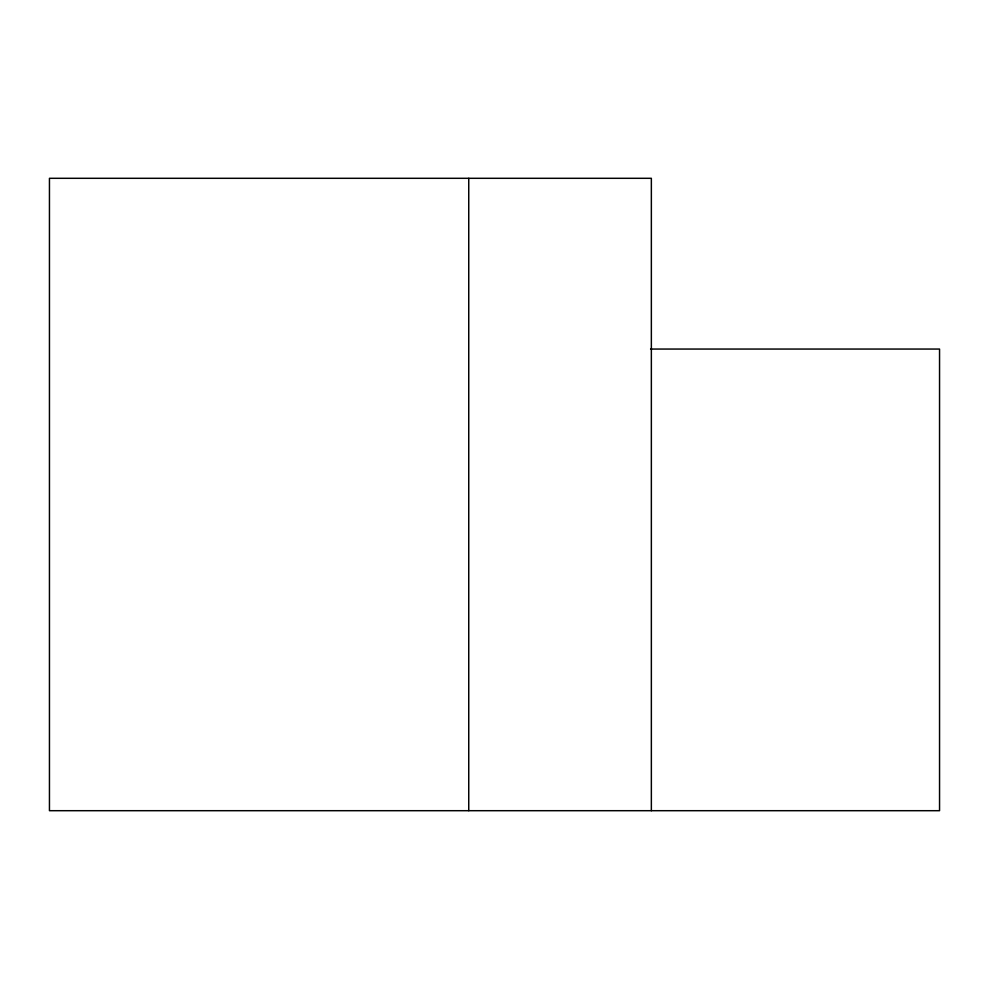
<?xml version="1.0" encoding="UTF-8"?>
<svg xmlns="http://www.w3.org/2000/svg" width="989" height="989" viewBox="0 0 989 989"><rect width="100%" height="100%" fill="white"/><g stroke="black" fill="none" stroke-linecap="round" stroke-linejoin="round"><path stroke-width="1.48" d="M650.577 349.055L939.55 349.055L939.55 810.696L49.45 810.696L49.45 178.304L651.355 178.304L651.355 810.696M468.749 178.304L468.749 810.696"/></g></svg>
